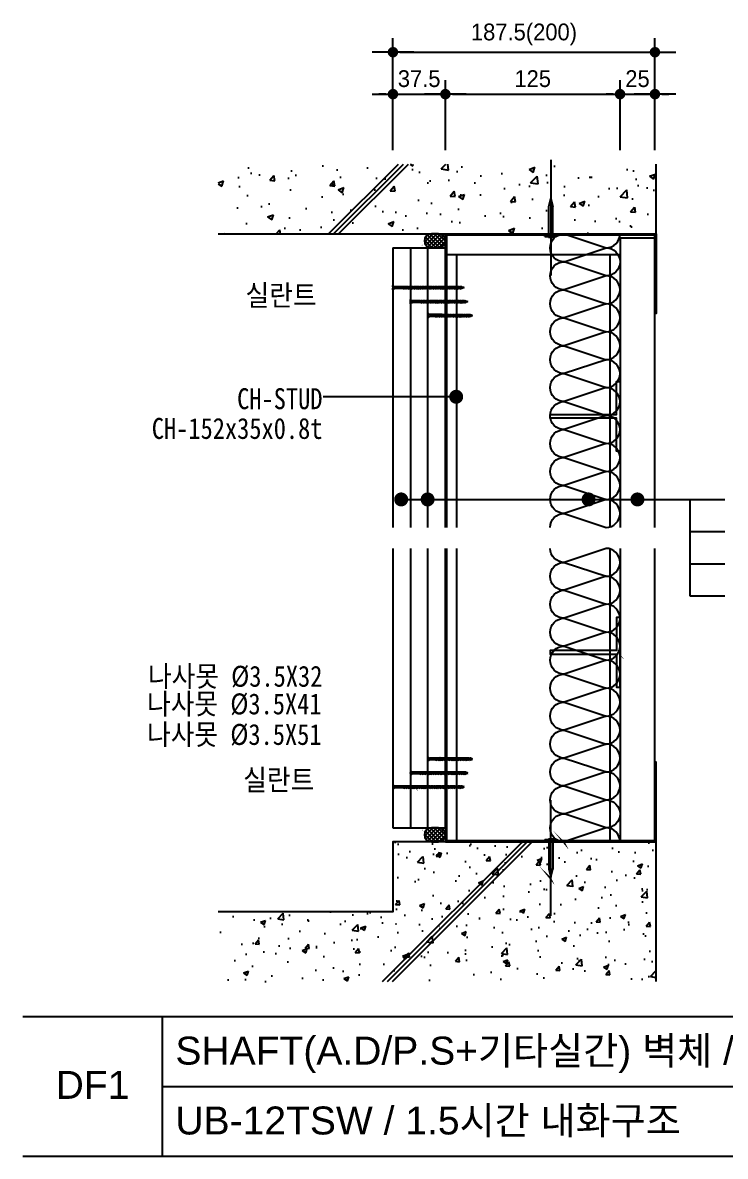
# Model space of a CAD drawing. Header units: millimetres. Extents: x 104 to 12536, y 73 to 2865.
# Drawn here: x 104 to 607, y 1486 to 2297 of the extents above; entities that cross this region are included whole.
import ezdxf
from ezdxf.enums import TextEntityAlignment as Align

# ---------------------------------------------------------------- set-up
doc = ezdxf.new("R2010")
doc.units = ezdxf.units.MM
doc.header["$LTSCALE"] = 5
doc.linetypes.add('CEN', pattern=[62, 60, -1, 0, -1])
for name, color, linetype in [('2', 7, 'Continuous'), ('CEN', 1, 'CEN'), ('CHAN', 3, 'Continuous'), ('CONC', 2, 'Continuous'), ('ele', 8, 'Continuous'), ('formline', 6, 'Continuous'), ('GB', 7, 'Continuous'), ('HAT', 8, 'Continuous'), ('HAT-CON', 8, 'Continuous'), ('INSUL', 8, 'Continuous'), ('ITXT', 5, 'Continuous'), ('PIN', 4, 'Continuous'), ('RXDIM', 7, 'Continuous'), ('SCREW2', 8, 'Continuous'), ('TEXT', 7, 'Continuous')]:
    doc.layers.add(name, color=color, linetype=linetype)
doc.styles.add('CGS', font='')
doc.styles.add('HANGUL', font='swissel.ttf', dxfattribs={"height": 39.575204})
doc.styles.add('RXHS', font='')
doc.styles.get('CGS').set_extended_font_data('Dotum')
doc.styles.get('RXHS').set_extended_font_data('DotumChe')
doc.dimstyles.new('NDIM', dxfattribs={"dimscale": 5, "dimtxt": 2.4, "dimasz": 1, "dimexe": 2, "dimexo": 2, "dimgap": 1, "dimtad": 1, "dimtoh": 1, "dimdec": 0, "dimzin": 0, "dimdsep": 46, "dimtxsty": 'CGS', "dimblk1": 'DOTK', "dimblk2": 'DOTK', "dimsah": 1, "dimcen": 3, "dimclrt": 3, "dimadec": 0, "dimazin": 0, "dimtfac": 1.25, "dimtdec": 0, "dimtix": 1, "dimtmove": 2, "dimatfit": 3, "dimldrblk": 'DOTK', "dimfxl": 1, "dimtolj": 1, "dimtzin": 0, "dimarcsym": 0})

# ---------------------------------------------------------------- blocks, each defined once
blk = doc.blocks.new('고정못')
at = {"layer": 'CEN'}
blk.add_line((4.11, 55.13), (4.11, -27.57), dxfattribs=at)
at = {"layer": 'SCREW2'}
for p, q in [((2.66, 21.76), (4.11, 27.57)), ((4.11, 27.57), (5.56, 21.76)), ((2.66, 2.42), (2.66, 21.76)), ((5.56, 2.42), (5.56, 21.76)), ((0, 1.45), (8.22, 1.45)), ((0, 0.48), (0, 1.45)), ((0, 0.48), (8.22, 0.48)), ((2.42, 0), (2.42, 0.48)), ((2.42, 0), (5.8, 0)), ((5.8, 0), (5.8, 0.48)), ((8.22, 0.48), (8.22, 1.45))]:
    blk.add_line(p, q, dxfattribs=at)
blk.add_lwpolyline([(4.11, 27.57), (4.63, 22.28, 0.255479), (5.56, 21.76, 0.15073)], format="xyb", dxfattribs=at)
at = {"layer": 'SCREW2', "extrusion": (0, 0, -1)}
for centre, major_axis, ratio, start_param, end_param in [((0.06, 2.43), (2.6, 0.01), 0.375814, 0.025149, 1.595945), ((0.99, 2.42), (2.42, 0.09), 0.428989, 0.090861, 1.274963)]:
    blk.add_ellipse(centre, major_axis=major_axis, ratio=ratio, start_param=start_param, end_param=end_param, dxfattribs=at)
at = {"layer": 'SCREW2'}
for centre, major_axis, ratio, start_param, end_param in [((7.23, 2.42), (-2.42, 0.09), 0.428989, 0.090861, 1.274963), ((8.16, 2.43), (-2.6, 0.01), 0.375814, 0.025149, 1.595945)]:
    blk.add_ellipse(centre, major_axis=major_axis, ratio=ratio, start_param=start_param, end_param=end_param, dxfattribs=at)
blk = doc.blocks.new('나사못51')
at = {"layer": 'SCREW2'}
for p, q in [((2.24, 49.17), (0.63, 48.74)), ((0.63, 48.74), (0.92, 49.12)), ((2.53, 49.55), (0.92, 49.12)), ((0.92, 48.81), (0.92, 48.28)), ((2.53, 48.7), (0.92, 48.27)), ((1.6, 51), (0.98, 49.39)), ((0.98, 49.39), (1.64, 49.91)), ((0.98, 49.39), (0.98, 49.14)), ((1.64, 49.91), (1.6, 51)), ((2.27, 49.45), (1.6, 51)), ((2.24, 49.17), (2.53, 49.55)), ((2.24, 49.17), (2.24, 48.63)), ((2.25, 48.32), (2.53, 48.7)), ((2.25, 48.32), (0.63, 47.89)), ((0.63, 47.89), (0.92, 48.27)), ((2.25, 47.47), (0.63, 47.04)), ((0.63, 47.04), (0.92, 47.43)), ((2.24, 46.62), (0.63, 46.19)), ((0.63, 46.19), (0.91, 46.58)), ((2.24, 45.78), (0.63, 45.35)), ((0.63, 45.35), (0.92, 45.73)), ((2.25, 44.93), (0.63, 44.5)), ((0.63, 44.5), (0.92, 44.88)), ((2.25, 44.08), (0.63, 43.65)), ((0.63, 43.65), (0.92, 44.04)), ((2.24, 43.23), (0.63, 42.8)), ((0.63, 42.8), (0.91, 43.19)), ((2.24, 42.39), (0.63, 41.96)), ((0.63, 41.96), (0.92, 42.34)), ((2.25, 41.54), (0.63, 41.11)), ((0.63, 41.11), (0.92, 41.5)), ((2.25, 40.69), (0.63, 40.26)), ((0.63, 40.26), (0.92, 40.65)), ((2.53, 47.01), (0.91, 46.58)), ((2.53, 43.62), (0.91, 43.19)), ((0.92, 47.97), (0.92, 47.43)), ((2.54, 47.86), (0.92, 47.43)), ((0.92, 47.12), (0.92, 46.58)), ((0.92, 46.27), (0.92, 45.73)), ((2.53, 46.16), (0.92, 45.73)), ((0.92, 45.43), (0.92, 44.89)), ((2.53, 45.31), (0.92, 44.88)), ((0.92, 44.58), (0.92, 44.04)), ((2.54, 44.47), (0.92, 44.04)), ((0.92, 43.73), (0.92, 43.19)), ((0.92, 42.88), (0.92, 42.34)), ((2.53, 42.77), (0.92, 42.34)), ((0.92, 42.04), (0.92, 41.5)), ((2.53, 41.92), (0.92, 41.5)), ((0.92, 41.19), (0.92, 40.65)), ((2.54, 41.08), (0.92, 40.65)), ((2.24, 48.32), (2.24, 47.78)), ((2.24, 47.47), (2.24, 46.93)), ((2.24, 46.62), (2.53, 47.01)), ((2.24, 46.62), (2.24, 46.08)), ((2.24, 45.78), (2.53, 46.16)), ((2.24, 45.78), (2.24, 45.24)), ((2.24, 44.93), (2.24, 44.39)), ((2.24, 44.08), (2.24, 43.54)), ((2.24, 43.23), (2.53, 43.62)), ((2.24, 43.23), (2.24, 42.69)), ((2.24, 42.39), (2.53, 42.77)), ((2.24, 42.39), (2.24, 41.85)), ((2.24, 41.54), (2.24, 41)), ((2.24, 40.69), (2.24, 40.15)), ((2.25, 47.47), (2.54, 47.86)), ((2.25, 44.93), (2.53, 45.31)), ((2.25, 44.08), (2.54, 44.47)), ((2.25, 41.54), (2.53, 41.92)), ((2.25, 40.69), (2.54, 41.08)), ((2.25, 39), (0.63, 38.57)), ((0.63, 38.57), (0.92, 38.95)), ((2.25, 38.15), (0.63, 37.72)), ((0.63, 37.72), (0.92, 38.11)), ((2.25, 36.46), (0.63, 36.03)), ((0.63, 36.03), (0.92, 36.41)), ((2.25, 34.9), (0.63, 34.47)), ((0.63, 34.47), (0.92, 34.86)), ((2.25, 39.85), (0.64, 39.42)), ((0.64, 39.42), (0.92, 39.8)), ((2.25, 37.3), (0.64, 36.87)), ((0.64, 36.87), (0.92, 37.26)), ((2.25, 35.73), (0.64, 35.3)), ((0.64, 35.3), (0.92, 35.68)), ((2.25, 34.06), (0.64, 33.63)), ((0.64, 33.63), (0.92, 34.01)), ((2.25, 33.21), (0.64, 32.78)), ((0.64, 32.78), (0.92, 33.16)), ((0.92, 40.34), (0.92, 39.8)), ((2.54, 40.23), (0.92, 39.8)), ((0.92, 39.49), (0.92, 38.95)), ((2.53, 39.38), (0.92, 38.95)), ((0.92, 38.65), (0.92, 38.11)), ((2.54, 38.54), (0.92, 38.11)), ((0.92, 37.8), (0.92, 37.26)), ((2.54, 37.69), (0.92, 37.26)), ((0.92, 36.95), (0.92, 36.41)), ((2.54, 36.84), (0.92, 36.41)), ((0.92, 36.45), (0.92, 35.92)), ((0.92, 36.22), (0.92, 35.68)), ((2.54, 36.11), (0.92, 35.68)), ((0.92, 35.37), (0.92, 34.86)), ((2.54, 35.29), (0.92, 34.86)), ((0.92, 34.55), (0.92, 34.01)), ((2.54, 34.44), (0.92, 34.01)), ((0.92, 33.7), (0.92, 33.16)), ((2.54, 33.59), (0.92, 33.16)), ((0.92, 32.86), (0.92, 32.32)), ((2.54, 32.75), (0.92, 32.32)), ((2.24, 39.84), (2.24, 39.3)), ((2.24, 39), (2.24, 38.46)), ((2.24, 38.15), (2.24, 37.61)), ((2.24, 37.3), (2.24, 36.76)), ((2.24, 36.45), (2.24, 36.03)), ((2.24, 35.72), (2.24, 35.54)), ((2.24, 35.71), (2.24, 34.86)), ((2.24, 34.9), (2.24, 34.36)), ((2.24, 33.21), (2.24, 32.67)), ((2.25, 39.85), (2.54, 40.23)), ((2.25, 39), (2.53, 39.38)), ((2.25, 38.15), (2.54, 38.54)), ((2.25, 37.3), (2.54, 37.69)), ((2.25, 36.46), (2.54, 36.84)), ((2.25, 35.73), (2.54, 36.11)), ((2.25, 34.9), (2.54, 35.29)), ((2.25, 34.06), (2.54, 34.44)), ((2.25, 34.06), (2.25, 33.52)), ((2.25, 33.21), (2.54, 33.59)), ((2.25, 32.36), (2.54, 32.75)), ((2.25, 32.36), (0.63, 31.93)), ((0.63, 31.93), (0.92, 32.32)), ((2.25, 31.51), (0.64, 31.08)), ((0.64, 31.08), (0.92, 31.47)), ((2.25, 30.67), (0.64, 30.24)), ((0.64, 30.24), (0.92, 30.62)), ((2.26, 29.82), (0.64, 29.39)), ((0.64, 29.39), (0.93, 29.78)), ((2.27, 28.98), (0.65, 28.55)), ((0.65, 28.55), (0.94, 28.93)), ((2.27, 28.13), (0.66, 27.7)), ((0.66, 27.7), (0.94, 28.09)), ((2.27, 27.28), (0.66, 26.85)), ((0.66, 26.85), (0.95, 27.24)), ((2.28, 26.44), (0.67, 26.01)), ((0.67, 26.01), (0.95, 26.39)), ((2.29, 25.59), (0.67, 25.16)), ((0.67, 25.16), (0.96, 25.55)), ((2.28, 24.74), (0.67, 24.31)), ((0.67, 24.31), (0.95, 24.7)), ((0.92, 32.01), (0.92, 31.47)), ((2.54, 31.9), (0.92, 31.47)), ((0.92, 31.16), (0.92, 30.62)), ((2.54, 31.05), (0.92, 30.62)), ((0.93, 30.32), (0.93, 29.78)), ((2.55, 30.21), (0.93, 29.78)), ((0.94, 29.47), (0.94, 28.93)), ((2.55, 29.36), (0.94, 28.93)), ((2.56, 28.51), (0.94, 28.09)), ((0.95, 28.63), (0.95, 28.09)), ((0.95, 27.78), (0.95, 27.24)), ((2.56, 27.67), (0.95, 27.24)), ((0.95, 26.93), (0.95, 26.39)), ((2.57, 26.82), (0.95, 26.39)), ((2.57, 25.13), (0.95, 24.7)), ((0.96, 26.09), (0.96, 25.55)), ((2.57, 25.98), (0.96, 25.55)), ((0.96, 25.24), (0.96, 24.7)), ((0.96, 24.39), (0.96, 23.85)), ((2.24, 32.36), (2.24, 31.82)), ((2.24, 31.51), (2.24, 30.97)), ((2.25, 31.51), (2.54, 31.9)), ((2.25, 30.67), (2.54, 31.05)), ((2.25, 30.67), (2.25, 30.13)), ((2.26, 29.82), (2.55, 30.21)), ((2.26, 29.82), (2.26, 29.28)), ((2.27, 28.98), (2.55, 29.36)), ((2.27, 28.98), (2.27, 28.44)), ((2.27, 28.13), (2.56, 28.51)), ((2.27, 28.13), (2.27, 27.59)), ((2.27, 27.28), (2.56, 27.67)), ((2.27, 27.28), (2.27, 26.74)), ((2.28, 26.44), (2.57, 26.82)), ((2.28, 26.44), (2.28, 25.9)), ((2.28, 25.59), (2.28, 25.05)), ((2.28, 24.74), (2.57, 25.13)), ((2.28, 24.74), (2.28, 24.2)), ((2.29, 25.59), (2.57, 25.98)), ((2.28, 23.9), (0.67, 23.47)), ((0.67, 23.47), (0.95, 23.85)), ((2.29, 23.05), (0.67, 22.62)), ((0.67, 22.62), (0.96, 23)), ((2.28, 22.2), (0.67, 21.77)), ((0.67, 21.77), (0.95, 22.16)), ((2.28, 21.35), (0.67, 20.92)), ((0.67, 20.92), (0.95, 21.31)), ((2.28, 20.51), (0.67, 20.08)), ((0.67, 20.08), (0.95, 20.46)), ((2.28, 19.66), (0.67, 19.23)), ((0.67, 19.23), (0.95, 19.61)), ((2.28, 18.81), (0.67, 18.38)), ((0.67, 18.38), (0.95, 18.77)), ((2.28, 17.96), (0.67, 17.53)), ((0.67, 17.53), (0.95, 17.92)), ((2.28, 17.12), (0.67, 16.69)), ((0.67, 16.69), (0.95, 17.07)), ((2.29, 16.27), (0.67, 15.84)), ((2.57, 24.28), (0.95, 23.85)), ((0.95, 22.7), (0.95, 22.16)), ((2.57, 22.59), (0.95, 22.16)), ((0.95, 21.85), (0.95, 21.31)), ((2.57, 21.74), (0.95, 21.31)), ((0.95, 21), (0.95, 20.46)), ((2.57, 20.89), (0.95, 20.46)), ((0.95, 20.15), (0.95, 19.61)), ((2.57, 20.04), (0.95, 19.61)), ((0.95, 19.31), (0.95, 18.77)), ((2.57, 19.2), (0.95, 18.77)), ((0.95, 18.46), (0.95, 17.92)), ((2.57, 18.35), (0.95, 17.92)), ((0.95, 17.61), (0.95, 17.07)), ((2.57, 17.5), (0.95, 17.07)), ((0.95, 16.76), (0.95, 16.22)), ((0.96, 23.54), (0.96, 23)), ((2.57, 23.43), (0.96, 23)), ((2.57, 16.65), (0.96, 16.22)), ((2.27, 23.05), (2.27, 22.51)), ((2.27, 22.2), (2.27, 21.66)), ((2.27, 21.35), (2.27, 20.81)), ((2.27, 20.5), (2.27, 19.97)), ((2.27, 19.66), (2.27, 19.12)), ((2.27, 18.81), (2.27, 18.27)), ((2.27, 17.96), (2.27, 17.42)), ((2.27, 17.11), (2.27, 16.57)), ((2.27, 16.26), (2.27, 15.72)), ((2.28, 23.9), (2.57, 24.28)), ((2.28, 23.89), (2.28, 23.36)), ((2.28, 22.2), (2.57, 22.59)), ((2.28, 21.35), (2.57, 21.74)), ((2.28, 20.51), (2.57, 20.89)), ((2.28, 19.66), (2.57, 20.04)), ((2.28, 18.81), (2.57, 19.2)), ((2.28, 17.96), (2.57, 18.35)), ((2.28, 17.12), (2.57, 17.5)), ((2.29, 23.05), (2.57, 23.43)), ((2.29, 16.27), (2.57, 16.65)), ((0.67, 15.84), (0.96, 16.22)), ((2.28, 15.42), (0.67, 14.99)), ((0.67, 14.99), (0.95, 15.37)), ((2.28, 14.57), (0.67, 14.14)), ((0.67, 14.14), (0.95, 14.53)), ((2.28, 13.72), (0.67, 13.29)), ((0.67, 13.29), (0.95, 13.68)), ((2.29, 12.87), (0.67, 12.44)), ((0.67, 12.44), (0.96, 12.83)), ((2.28, 12.02), (0.67, 11.59)), ((0.67, 11.59), (0.95, 11.98)), ((2.28, 11.18), (0.67, 10.75)), ((0.67, 10.75), (0.95, 11.13)), ((2.28, 10.33), (0.67, 9.9)), ((0.67, 9.9), (0.95, 10.28)), ((2.29, 9.48), (0.67, 9.05)), ((0.67, 9.05), (0.96, 9.43)), ((2.28, 8.63), (0.67, 8.2)), ((0.67, 8.2), (0.95, 8.59)), ((0.95, 15.91), (0.95, 15.37)), ((2.57, 15.8), (0.95, 15.37)), ((0.95, 15.06), (0.95, 14.53)), ((2.57, 14.95), (0.95, 14.53)), ((0.95, 14.22), (0.95, 13.68)), ((2.57, 14.11), (0.95, 13.68)), ((0.95, 13.37), (0.95, 12.82)), ((0.95, 12.52), (0.95, 11.98)), ((2.57, 12.41), (0.95, 11.98)), ((0.95, 11.67), (0.95, 11.13)), ((2.57, 11.56), (0.95, 11.13)), ((0.95, 10.82), (0.95, 10.28)), ((2.57, 10.71), (0.95, 10.28)), ((0.95, 9.98), (0.95, 9.43)), ((0.95, 9.12), (0.95, 8.59)), ((2.57, 9.01), (0.95, 8.59)), ((0.95, 8.28), (0.95, 7.74)), ((2.57, 8.17), (0.95, 7.74)), ((2.57, 13.26), (0.96, 12.83)), ((2.57, 9.86), (0.96, 9.43)), ((2.27, 15.42), (2.27, 14.88)), ((2.27, 14.57), (2.27, 14.03)), ((2.27, 13.72), (2.27, 13.18)), ((2.27, 12.87), (2.27, 12.33)), ((2.27, 12.02), (2.27, 11.48)), ((2.27, 11.17), (2.27, 10.63)), ((2.27, 10.33), (2.27, 9.78)), ((2.27, 9.48), (2.27, 8.94)), ((2.27, 8.63), (2.27, 8.09)), ((2.28, 15.42), (2.57, 15.8)), ((2.28, 14.57), (2.57, 14.95)), ((2.28, 13.72), (2.57, 14.11)), ((2.28, 12.02), (2.57, 12.41)), ((2.28, 11.18), (2.57, 11.56)), ((2.28, 10.33), (2.57, 10.71)), ((2.28, 8.63), (2.57, 9.01)), ((2.28, 7.78), (2.57, 8.17)), ((2.29, 12.87), (2.57, 13.26)), ((2.29, 9.48), (2.57, 9.86)), ((0, 0), (1.12, 0)), ((2.28, 7.78), (0.67, 7.35)), ((0.67, 7.35), (0.95, 7.74)), ((0.95, 7.43), (0.95, 1.19)), ((1.57, 0.48), (1.57, 0.65)), ((1.63, 0.68), (1.6, 0.68)), ((1.66, 0.48), (1.66, 0.65)), ((2.11, 0), (3.23, 0)), ((2.27, 7.78), (2.27, 1.19))]:
    blk.add_line(p, q, dxfattribs=at)
for centre, radius, start, end in [((-0.44, 1.33), 1.4, 288.341, 354.27016), ((1.1, 0.47), 0.473, 267.52648, 0.91384), ((1.61, -1.99), 2.05, 80.28655, 99.71345), ((1.6, 0.65), 0.033, 90, 180), ((1.63, 0.65), 0.033, 0, 90), ((2.13, 0.47), 0.473, 179.08616, 272.47352), ((3.67, 1.33), 1.4, 185.72984, 251.659)]:
    blk.add_arc(centre, radius, start, end, dxfattribs=at)
blk = doc.blocks.new('나사못32')
at = {"layer": 'SCREW2'}
for p, q in [((2.24, 30.17), (0.63, 29.74)), ((0.63, 29.74), (0.92, 30.12)), ((2.25, 29.32), (0.63, 28.89)), ((0.63, 28.89), (0.92, 29.27)), ((2.25, 28.47), (0.63, 28.04)), ((0.63, 28.04), (0.92, 28.43)), ((2.24, 27.62), (0.63, 27.19)), ((0.63, 27.19), (0.91, 27.58)), ((2.24, 26.78), (0.63, 26.35)), ((0.63, 26.35), (0.92, 26.73)), ((2.25, 25.93), (0.63, 25.5)), ((0.63, 25.5), (0.92, 25.88)), ((2.25, 25.08), (0.63, 24.65)), ((0.63, 24.65), (0.92, 25.04)), ((2.53, 28.01), (0.91, 27.58)), ((2.53, 24.62), (0.91, 24.19)), ((2.53, 30.55), (0.92, 30.12)), ((0.92, 29.81), (0.92, 29.28)), ((2.53, 29.7), (0.92, 29.27)), ((0.92, 28.97), (0.92, 28.43)), ((2.54, 28.86), (0.92, 28.43)), ((0.92, 28.12), (0.92, 27.58)), ((0.92, 27.27), (0.92, 26.73)), ((2.53, 27.16), (0.92, 26.73)), ((0.92, 26.43), (0.92, 25.89)), ((2.53, 26.31), (0.92, 25.88)), ((0.92, 25.58), (0.92, 25.04)), ((2.54, 25.47), (0.92, 25.04)), ((0.92, 24.73), (0.92, 24.19)), ((1.6, 32), (0.98, 30.39)), ((0.98, 30.39), (1.64, 30.91)), ((0.98, 30.39), (0.98, 30.14)), ((1.64, 30.91), (1.6, 32)), ((2.27, 30.45), (1.6, 32)), ((2.24, 30.17), (2.53, 30.55)), ((2.24, 30.17), (2.24, 29.63)), ((2.24, 29.32), (2.24, 28.78)), ((2.24, 28.47), (2.24, 27.93)), ((2.24, 27.62), (2.53, 28.01)), ((2.24, 27.62), (2.24, 27.08)), ((2.24, 26.78), (2.53, 27.16)), ((2.24, 26.78), (2.24, 26.24)), ((2.24, 25.93), (2.24, 25.39)), ((2.24, 25.08), (2.24, 24.54)), ((2.24, 24.23), (2.53, 24.62)), ((2.25, 29.32), (2.53, 29.7)), ((2.25, 28.47), (2.54, 28.86)), ((2.25, 25.93), (2.53, 26.31)), ((2.25, 25.08), (2.54, 25.47)), ((2.24, 24.23), (0.63, 23.8)), ((0.63, 23.8), (0.91, 24.19)), ((2.24, 23.39), (0.63, 22.96)), ((0.63, 22.96), (0.92, 23.34)), ((2.25, 22.54), (0.63, 22.11)), ((0.63, 22.11), (0.92, 22.5)), ((2.25, 21.69), (0.63, 21.26)), ((0.63, 21.26), (0.92, 21.65)), ((2.25, 20), (0.63, 19.57)), ((0.63, 19.57), (0.92, 19.95)), ((2.25, 19.15), (0.63, 18.72)), ((0.63, 18.72), (0.92, 19.11)), ((2.25, 17.46), (0.63, 17.03)), ((0.63, 17.03), (0.92, 17.41)), ((2.25, 20.85), (0.64, 20.42)), ((0.64, 20.42), (0.92, 20.8)), ((2.25, 18.3), (0.64, 17.87)), ((0.64, 17.87), (0.92, 18.26)), ((2.25, 16.73), (0.64, 16.3)), ((0.64, 16.3), (0.92, 16.68)), ((0.92, 23.88), (0.92, 23.34)), ((2.53, 23.77), (0.92, 23.34)), ((0.92, 23.04), (0.92, 22.5)), ((2.53, 22.92), (0.92, 22.5)), ((0.92, 22.19), (0.92, 21.65)), ((2.54, 22.08), (0.92, 21.65)), ((0.92, 21.34), (0.92, 20.8)), ((2.54, 21.23), (0.92, 20.8)), ((0.92, 20.49), (0.92, 19.95)), ((2.53, 20.38), (0.92, 19.95)), ((0.92, 19.65), (0.92, 19.11)), ((2.54, 19.54), (0.92, 19.11)), ((0.92, 18.8), (0.92, 18.26)), ((2.54, 18.69), (0.92, 18.26)), ((0.92, 17.95), (0.92, 17.41)), ((2.54, 17.84), (0.92, 17.41)), ((0.92, 17.45), (0.92, 16.92)), ((0.92, 17.22), (0.92, 16.68)), ((2.54, 17.11), (0.92, 16.68)), ((0.92, 16.37), (0.92, 15.86)), ((2.54, 16.29), (0.92, 15.86)), ((2.24, 24.23), (2.24, 23.69)), ((2.24, 23.39), (2.53, 23.77)), ((2.24, 23.39), (2.24, 22.85)), ((2.24, 22.54), (2.24, 22)), ((2.24, 21.69), (2.24, 21.15)), ((2.24, 20.84), (2.24, 20.3)), ((2.24, 20), (2.24, 19.46)), ((2.24, 19.15), (2.24, 18.61)), ((2.24, 18.3), (2.24, 17.76)), ((2.24, 17.45), (2.24, 17.03)), ((2.24, 16.72), (2.24, 16.54)), ((2.24, 16.71), (2.24, 15.86)), ((2.25, 22.54), (2.53, 22.92)), ((2.25, 21.69), (2.54, 22.08)), ((2.25, 20.85), (2.54, 21.23)), ((2.25, 20), (2.53, 20.38)), ((2.25, 19.15), (2.54, 19.54)), ((2.25, 18.3), (2.54, 18.69)), ((2.25, 17.46), (2.54, 17.84)), ((2.25, 16.73), (2.54, 17.11)), ((2.25, 15.9), (2.54, 16.29)), ((2.25, 15.9), (0.63, 15.47)), ((0.63, 15.47), (0.92, 15.86)), ((2.25, 13.36), (0.63, 12.93)), ((0.63, 12.93), (0.92, 13.32)), ((2.25, 15.06), (0.64, 14.63)), ((0.64, 14.63), (0.92, 15.01)), ((2.25, 14.21), (0.64, 13.78)), ((0.64, 13.78), (0.92, 14.16)), ((2.25, 12.51), (0.64, 12.08)), ((0.64, 12.08), (0.92, 12.47)), ((2.25, 11.67), (0.64, 11.24)), ((0.64, 11.24), (0.92, 11.62)), ((2.26, 10.82), (0.64, 10.39)), ((0.64, 10.39), (0.93, 10.78)), ((2.27, 9.98), (0.65, 9.55)), ((0.65, 9.55), (0.94, 9.93)), ((2.27, 9.13), (0.66, 8.7)), ((0.66, 8.7), (0.94, 9.09)), ((2.27, 8.28), (0.66, 7.85)), ((0.66, 7.85), (0.95, 8.24)), ((0.92, 15.55), (0.92, 15.01)), ((2.54, 15.44), (0.92, 15.01)), ((0.92, 14.7), (0.92, 14.16)), ((2.54, 14.59), (0.92, 14.16)), ((0.92, 13.86), (0.92, 13.32)), ((2.54, 13.75), (0.92, 13.32)), ((0.92, 13.01), (0.92, 12.47)), ((2.54, 12.9), (0.92, 12.47)), ((0.92, 12.16), (0.92, 11.62)), ((2.54, 12.05), (0.92, 11.62)), ((0.93, 11.32), (0.93, 10.78)), ((2.55, 11.21), (0.93, 10.78)), ((0.94, 10.47), (0.94, 9.93)), ((2.55, 10.36), (0.94, 9.93)), ((2.56, 9.51), (0.94, 9.09)), ((0.95, 9.63), (0.95, 9.09)), ((0.95, 8.78), (0.95, 8.24)), ((2.56, 8.67), (0.95, 8.24)), ((2.24, 15.9), (2.24, 15.36)), ((2.24, 14.21), (2.24, 13.67)), ((2.24, 13.36), (2.24, 12.82)), ((2.24, 12.51), (2.24, 11.97)), ((2.25, 15.06), (2.54, 15.44)), ((2.25, 15.06), (2.25, 14.52)), ((2.25, 14.21), (2.54, 14.59)), ((2.25, 13.36), (2.54, 13.75)), ((2.25, 12.51), (2.54, 12.9)), ((2.25, 11.67), (2.54, 12.05)), ((2.25, 11.67), (2.25, 11.13)), ((2.26, 10.82), (2.55, 11.21)), ((2.26, 10.82), (2.26, 10.28)), ((2.27, 9.98), (2.55, 10.36)), ((2.27, 9.98), (2.27, 9.44)), ((2.27, 9.13), (2.56, 9.51)), ((2.27, 9.13), (2.27, 8.59)), ((2.27, 8.28), (2.56, 8.67)), ((2.27, 8.28), (2.27, 7.74)), ((0, 0), (1.12, 0)), ((2.28, 7.44), (0.67, 7.01)), ((0.67, 7.01), (0.95, 7.39)), ((2.29, 6.59), (0.67, 6.16)), ((0.67, 6.16), (0.96, 6.55)), ((2.28, 5.74), (0.67, 5.31)), ((0.67, 5.31), (0.95, 5.7)), ((0.95, 7.93), (0.95, 7.39)), ((2.57, 7.82), (0.95, 7.39)), ((2.57, 6.13), (0.95, 5.7)), ((0.95, 5.39), (0.95, 1.19)), ((0.96, 7.09), (0.96, 6.55)), ((2.57, 6.98), (0.96, 6.55)), ((0.96, 6.24), (0.96, 5.7)), ((1.57, 0.48), (1.57, 0.65)), ((1.63, 0.68), (1.6, 0.68)), ((1.66, 0.48), (1.66, 0.65)), ((2.27, 5.74), (2.27, 1.19)), ((2.28, 7.44), (2.57, 7.82)), ((2.28, 7.44), (2.28, 6.9)), ((2.28, 6.59), (2.28, 6.05)), ((2.28, 5.74), (2.57, 6.13)), ((2.29, 6.59), (2.57, 6.98)), ((2.11, 0), (3.23, 0))]:
    blk.add_line(p, q, dxfattribs=at)
for centre, radius, start, end in [((-0.44, 1.33), 1.4, 288.341, 354.27016), ((1.1, 0.47), 0.473, 267.52648, 0.91384), ((1.61, -1.99), 2.05, 80.28655, 99.71345), ((1.6, 0.65), 0.033, 90, 180), ((1.63, 0.65), 0.033, 360, 90), ((2.13, 0.47), 0.473, 179.08616, 272.47352), ((3.67, 1.33), 1.4, 185.72984, 251.659)]:
    blk.add_arc(centre, radius, start, end, dxfattribs=at)
blk = doc.blocks.new('나사못41')
at = {"layer": 'SCREW2'}
for p, q in [((1.6, 41), (0.98, 39.39)), ((1.64, 39.91), (1.6, 41)), ((2.26, 39.48), (1.6, 41)), ((2.25, 39.17), (0.63, 38.74)), ((0.63, 38.74), (0.92, 39.12)), ((2.25, 38.32), (0.63, 37.89)), ((0.63, 37.89), (0.92, 38.27)), ((2.25, 36.62), (0.63, 36.19)), ((0.63, 36.19), (0.92, 36.58)), ((2.25, 35.78), (0.63, 35.35)), ((0.63, 35.35), (0.92, 35.73)), ((2.25, 34.93), (0.63, 34.5)), ((0.63, 34.5), (0.92, 34.88)), ((2.25, 33.23), (0.63, 32.8)), ((0.63, 32.8), (0.92, 33.19)), ((2.25, 37.47), (0.64, 37.04)), ((0.64, 37.04), (0.92, 37.43)), ((2.25, 34.08), (0.64, 33.65)), ((0.64, 33.65), (0.92, 34.04)), ((2.54, 39.55), (0.92, 39.12)), ((2.54, 38.7), (0.92, 38.27)), ((2.54, 37.86), (0.92, 37.43)), ((2.53, 37.01), (0.92, 36.58)), ((2.54, 36.16), (0.92, 35.73)), ((2.54, 35.31), (0.92, 34.88)), ((2.54, 34.47), (0.92, 34.04)), ((2.53, 33.62), (0.92, 33.19)), ((2.54, 32.77), (0.92, 32.34)), ((0.93, 38.81), (0.93, 38.28)), ((0.93, 37.97), (0.93, 37.43)), ((0.93, 37.12), (0.93, 36.58)), ((0.93, 36.27), (0.93, 35.73)), ((0.93, 35.43), (0.93, 34.89)), ((0.93, 34.58), (0.93, 34.04)), ((0.93, 33.73), (0.93, 33.19)), ((0.93, 32.88), (0.93, 32.34)), ((0.98, 39.39), (1.64, 39.91)), ((0.98, 39.39), (0.98, 39.14)), ((2.25, 39.17), (2.54, 39.55)), ((2.25, 39.17), (2.25, 38.63)), ((2.25, 38.32), (2.54, 38.7)), ((2.25, 38.32), (2.25, 37.78)), ((2.25, 37.47), (2.54, 37.86)), ((2.25, 37.47), (2.25, 36.93)), ((2.25, 36.62), (2.53, 37.01)), ((2.25, 36.62), (2.25, 36.08)), ((2.25, 35.78), (2.54, 36.16)), ((2.25, 35.78), (2.25, 35.24)), ((2.25, 34.93), (2.54, 35.31)), ((2.25, 34.93), (2.25, 34.39)), ((2.25, 34.08), (2.54, 34.47)), ((2.25, 34.08), (2.25, 33.54)), ((2.25, 33.23), (2.53, 33.62)), ((2.25, 33.23), (2.25, 32.69)), ((2.25, 32.39), (2.54, 32.77)), ((2.25, 32.39), (0.63, 31.96)), ((0.63, 31.96), (0.92, 32.34)), ((2.25, 31.54), (0.63, 31.11)), ((0.63, 31.11), (0.92, 31.5)), ((2.25, 29), (0.63, 28.57)), ((0.63, 28.57), (0.92, 28.95)), ((2.25, 24.76), (0.63, 24.33)), ((0.63, 24.33), (0.92, 24.72)), ((2.25, 30.69), (0.64, 30.26)), ((0.64, 30.26), (0.92, 30.65)), ((2.25, 29.85), (0.64, 29.42)), ((0.64, 29.42), (0.93, 29.8)), ((2.25, 28.15), (0.64, 27.72)), ((0.64, 27.72), (0.92, 28.11)), ((2.25, 27.3), (0.64, 26.87)), ((0.64, 26.87), (0.93, 27.26)), ((2.25, 26.46), (0.64, 26.03)), ((0.64, 26.03), (0.92, 26.41)), ((2.25, 25.61), (0.64, 25.18)), ((0.64, 25.18), (0.93, 25.56)), ((2.54, 31.92), (0.92, 31.5)), ((2.54, 31.08), (0.92, 30.65)), ((2.54, 29.38), (0.92, 28.95)), ((2.54, 28.54), (0.92, 28.11)), ((2.54, 26.84), (0.92, 26.41)), ((2.54, 25.15), (0.92, 24.72)), ((0.93, 32.04), (0.93, 31.5)), ((0.93, 31.19), (0.93, 30.65)), ((0.93, 30.34), (0.93, 29.8)), ((2.54, 30.23), (0.93, 29.8)), ((0.93, 29.49), (0.93, 28.95)), ((0.93, 28.65), (0.93, 28.11)), ((0.93, 27.8), (0.93, 27.26)), ((2.54, 27.69), (0.93, 27.26)), ((0.93, 26.95), (0.93, 26.41)), ((0.93, 26.1), (0.93, 25.56)), ((2.54, 25.99), (0.93, 25.56)), ((0.93, 25.26), (0.93, 24.72)), ((0.93, 24.41), (0.93, 23.87)), ((2.25, 32.39), (2.25, 31.85)), ((2.25, 31.54), (2.54, 31.92)), ((2.25, 31.54), (2.25, 31)), ((2.25, 30.69), (2.54, 31.08)), ((2.25, 30.69), (2.25, 30.15)), ((2.25, 29.85), (2.54, 30.23)), ((2.25, 29.84), (2.25, 29.3)), ((2.25, 29), (2.54, 29.38)), ((2.25, 29), (2.25, 28.46)), ((2.25, 28.15), (2.54, 28.54)), ((2.25, 28.15), (2.25, 27.61)), ((2.25, 27.3), (2.54, 27.69)), ((2.25, 27.3), (2.25, 26.76)), ((2.25, 26.46), (2.54, 26.84)), ((2.25, 26.45), (2.25, 25.92)), ((2.25, 25.61), (2.54, 25.99)), ((2.25, 25.61), (2.25, 25.07)), ((2.25, 24.76), (2.54, 25.15)), ((2.25, 24.76), (2.25, 24.22)), ((2.25, 23.91), (0.64, 23.48)), ((0.64, 23.48), (0.92, 23.87)), ((2.25, 23.07), (0.64, 22.64)), ((0.64, 22.64), (0.93, 23.02)), ((2.26, 22.22), (0.64, 21.79)), ((0.64, 21.79), (0.93, 22.18)), ((2.25, 21.37), (0.64, 20.94)), ((0.64, 20.94), (0.93, 21.33)), ((2.26, 20.53), (0.64, 20.1)), ((0.64, 20.1), (0.93, 20.48)), ((2.25, 19.68), (0.64, 19.25)), ((0.64, 19.25), (0.92, 19.63)), ((2.25, 18.83), (0.64, 18.4)), ((0.64, 18.4), (0.93, 18.79)), ((2.26, 17.98), (0.64, 17.55)), ((0.64, 17.55), (0.93, 17.94)), ((2.26, 17.14), (0.64, 16.71)), ((0.64, 16.71), (0.93, 17.09)), ((2.26, 16.29), (0.65, 15.86)), ((0.65, 15.86), (0.93, 16.24)), ((2.54, 24.3), (0.92, 23.87)), ((2.54, 20.06), (0.92, 19.63)), ((0.93, 23.56), (0.93, 23.02)), ((2.54, 23.45), (0.93, 23.02)), ((0.93, 22.71), (0.93, 22.18)), ((2.54, 22.6), (0.93, 22.18)), ((0.93, 21.87), (0.93, 21.33)), ((2.54, 21.76), (0.93, 21.33)), ((0.93, 21.02), (0.93, 20.48)), ((2.54, 20.91), (0.93, 20.48)), ((0.93, 20.17), (0.93, 19.63)), ((0.93, 19.32), (0.93, 18.79)), ((2.54, 19.21), (0.93, 18.79)), ((0.93, 18.48), (0.93, 17.94)), ((0.93, 18.48), (0.93, 17.94)), ((2.54, 18.37), (0.93, 17.94)), ((0.93, 17.63), (0.93, 17.09)), ((2.55, 17.52), (0.93, 17.09)), ((0.93, 16.78), (0.93, 16.24)), ((2.55, 16.67), (0.93, 16.24)), ((2.25, 23.91), (2.54, 24.3)), ((2.25, 23.91), (2.25, 23.37)), ((2.25, 23.07), (2.54, 23.45)), ((2.25, 23.06), (2.25, 20.53)), ((2.25, 21.37), (2.54, 21.76)), ((2.25, 21.37), (2.25, 20.83)), ((2.25, 20.52), (2.25, 19.98)), ((2.25, 19.68), (2.54, 20.06)), ((2.25, 19.68), (2.25, 19.14)), ((2.25, 18.83), (2.54, 19.21)), ((2.25, 18.83), (2.25, 18.29)), ((2.25, 17.98), (2.25, 17.44)), ((2.25, 17.13), (2.25, 16.59)), ((2.25, 16.29), (2.25, 15.75)), ((2.26, 22.22), (2.54, 22.6)), ((2.26, 20.53), (2.54, 20.91)), ((2.26, 17.98), (2.54, 18.37)), ((2.26, 17.14), (2.55, 17.52)), ((2.26, 16.29), (2.55, 16.67)), ((2.26, 15.44), (0.64, 15.01)), ((0.64, 15.01), (0.93, 15.4)), ((2.26, 14.59), (0.64, 14.16)), ((0.64, 14.16), (0.93, 14.55)), ((2.26, 13.75), (0.65, 13.32)), ((0.65, 13.32), (0.93, 13.7)), ((2.26, 12.9), (0.65, 12.47)), ((0.65, 12.47), (0.93, 12.86)), ((2.26, 12.05), (0.65, 11.62)), ((0.65, 11.62), (0.93, 12.01)), ((2.26, 11.21), (0.65, 10.78)), ((0.65, 10.78), (0.93, 11.16)), ((2.26, 10.38), (0.65, 9.95)), ((0.65, 9.95), (0.93, 10.33)), ((2.26, 9.55), (0.65, 9.12)), ((0.65, 9.12), (0.93, 9.5)), ((2.26, 8.72), (0.65, 8.29)), ((0.65, 8.29), (0.93, 8.67)), ((0.93, 15.94), (0.93, 15.4)), ((2.54, 15.83), (0.93, 15.4)), ((0.93, 15.09), (0.93, 14.55)), ((2.55, 14.98), (0.93, 14.55)), ((0.93, 14.24), (0.93, 13.7)), ((2.55, 14.13), (0.93, 13.7)), ((0.93, 13.39), (0.93, 12.86)), ((2.55, 13.29), (0.93, 12.86)), ((0.93, 12.55), (0.93, 12.01)), ((2.55, 12.44), (0.93, 12.01)), ((0.93, 11.7), (0.93, 10.33)), ((2.55, 11.59), (0.93, 11.16)), ((2.55, 10.76), (0.93, 10.33)), ((0.93, 10.02), (0.93, 9.5)), ((2.55, 9.93), (0.93, 9.5)), ((0.93, 9.19), (0.93, 8.67)), ((2.55, 9.1), (0.93, 8.67)), ((0.93, 8.36), (0.93, 7.84)), ((2.55, 8.27), (0.93, 7.84)), ((2.25, 15.44), (2.25, 14.9)), ((2.25, 14.59), (2.25, 14.05)), ((2.25, 13.75), (2.25, 13.21)), ((2.25, 12.05), (2.25, 11.51)), ((2.25, 11.2), (2.25, 10.68)), ((2.25, 10.37), (2.25, 9.85)), ((2.25, 9.54), (2.25, 9.02)), ((2.25, 8.71), (2.25, 8.19)), ((2.26, 15.44), (2.54, 15.83)), ((2.26, 14.59), (2.55, 14.98)), ((2.26, 13.75), (2.55, 14.13)), ((2.26, 12.9), (2.55, 13.29)), ((2.26, 12.9), (2.26, 12.36)), ((2.26, 12.05), (2.55, 12.44)), ((2.26, 11.21), (2.55, 11.59)), ((2.26, 10.38), (2.55, 10.76)), ((2.26, 9.55), (2.55, 9.93)), ((2.26, 8.72), (2.55, 9.1)), ((2.26, 7.89), (2.55, 8.27)), ((2.26, 7.89), (0.65, 7.46)), ((0.65, 7.46), (0.93, 7.84)), ((2.26, 7.06), (0.65, 6.63)), ((0.65, 6.63), (0.93, 7.01)), ((0.93, 7.53), (0.93, 7.01)), ((2.55, 7.44), (0.93, 7.01)), ((0.93, 6.7), (0.93, 1.19)), ((1.54, 0.48), (1.54, 0.65)), ((1.6, 0.68), (1.57, 0.68)), ((1.63, 0.48), (1.63, 0.65)), ((2.08, 0), (3.2, 0)), ((2.25, 7.88), (2.25, 7.36)), ((2.25, 7.05), (2.25, 1.19)), ((2.26, 7.06), (2.55, 7.44)), ((-0.03, 0), (1.09, 0))]:
    blk.add_line(p, q, dxfattribs=at)
for centre, radius, start, end in [((-0.49, 1.35), 1.43, 288.66128, 353.44689), ((1.07, 0.47), 0.473, 267.52648, 0.91384), ((1.59, -1.99), 2.05, 80.28655, 99.71345), ((1.57, 0.65), 0.033, 90, 180), ((1.6, 0.65), 0.033, 0, 90), ((2.1, 0.47), 0.473, 179.08616, 272.47352), ((3.64, 1.33), 1.4, 185.72984, 251.659)]:
    blk.add_arc(centre, radius, start, end, dxfattribs=at)
blk = doc.blocks.new('DOTK')
blk.add_line((-3, 0), (3, 0))
at = {"const_width": 0.75}
blk.add_lwpolyline([(-0.375, 0, 1), (0.375, 0, 1)], format="xyb", close=True, dxfattribs=at)
blk = doc.blocks.new('*D12')
at = {"layer": 'RXDIM', "color": 0, "lineweight": -2, "transparency": 16777216}
for p, q in [((369.5, 2205.76), (369.5, 2285.76)), ((557, 2205.76), (557, 2285.76)), ((374.5, 2275.76), (552, 2275.76))]:
    blk.add_line(p, q, dxfattribs=at)
at = {"layer": 'RXDIM', "color": 0, "lineweight": -2, "transparency": 16777216, "xscale": 5, "yscale": 5, "zscale": 5, "rotation": 180}
blk.add_blockref('DOTK', (369.5, 2275.76), dxfattribs=at)
at = {"layer": 'RXDIM', "color": 0, "lineweight": -2, "transparency": 16777216, "xscale": 5, "yscale": 5, "zscale": 5}
blk.add_blockref('DOTK', (557, 2275.76), dxfattribs=at)
at = {"layer": 'RXDIM', "color": 3, "transparency": 16777216, "insert": (463.25, 2288.45), "char_height": 12, "attachment_point": 5, "style": 'CGS'}
blk.add_mtext('\\A1;187.5(200)', dxfattribs=at)
blk = doc.blocks.new('*D13')
at = {"layer": 'RXDIM', "color": 0, "lineweight": -2, "transparency": 16777216}
for p, q in [((369.5, 2205.76), (369.5, 2255.76)), ((407, 2205.76), (407, 2255.76)), ((364.5, 2245.76), (359.5, 2245.76)), ((369.5, 2245.76), (407, 2245.76)), ((412, 2245.76), (417, 2245.76))]:
    blk.add_line(p, q, dxfattribs=at)
at = {"layer": 'RXDIM', "color": 0, "lineweight": -2, "transparency": 16777216, "xscale": 5, "yscale": 5, "zscale": 5}
blk.add_blockref('DOTK', (369.5, 2245.76), dxfattribs=at)
at = {"layer": 'RXDIM', "color": 0, "lineweight": -2, "transparency": 16777216, "xscale": 5, "yscale": 5, "zscale": 5, "rotation": 180}
blk.add_blockref('DOTK', (407, 2245.76), dxfattribs=at)
at = {"layer": 'RXDIM', "color": 3, "transparency": 16777216, "insert": (388.25, 2256.77), "char_height": 12, "attachment_point": 5, "style": 'CGS'}
blk.add_mtext('\\A1;37.5', dxfattribs=at)
blk = doc.blocks.new('*D14')
at = {"layer": 'RXDIM', "color": 0, "lineweight": -2, "transparency": 16777216}
for p, q in [((407, 2205.76), (407, 2255.76)), ((532, 2205.76), (532, 2255.76)), ((412, 2245.76), (527, 2245.76))]:
    blk.add_line(p, q, dxfattribs=at)
at = {"layer": 'RXDIM', "color": 0, "lineweight": -2, "transparency": 16777216, "xscale": 5, "yscale": 5, "zscale": 5, "rotation": 180}
blk.add_blockref('DOTK', (407, 2245.76), dxfattribs=at)
at = {"layer": 'RXDIM', "color": 0, "lineweight": -2, "transparency": 16777216, "xscale": 5, "yscale": 5, "zscale": 5}
blk.add_blockref('DOTK', (532, 2245.76), dxfattribs=at)
at = {"layer": 'RXDIM', "color": 3, "transparency": 16777216, "insert": (469.5, 2256.77), "char_height": 12, "attachment_point": 5, "style": 'CGS'}
blk.add_mtext('\\A1;125', dxfattribs=at)
blk = doc.blocks.new('*D15')
at = {"layer": 'RXDIM', "color": 0, "lineweight": -2, "transparency": 16777216}
for p, q in [((532, 2205.76), (532, 2255.76)), ((557, 2205.76), (557, 2255.76)), ((527, 2245.76), (522, 2245.76)), ((532, 2245.76), (557, 2245.76)), ((562, 2245.76), (567, 2245.76))]:
    blk.add_line(p, q, dxfattribs=at)
at = {"layer": 'RXDIM', "color": 0, "lineweight": -2, "transparency": 16777216, "xscale": 5, "yscale": 5, "zscale": 5}
blk.add_blockref('DOTK', (532, 2245.76), dxfattribs=at)
at = {"layer": 'RXDIM', "color": 0, "lineweight": -2, "transparency": 16777216, "xscale": 5, "yscale": 5, "zscale": 5, "rotation": 180}
blk.add_blockref('DOTK', (557, 2245.76), dxfattribs=at)
at = {"layer": 'RXDIM', "color": 3, "transparency": 16777216, "insert": (544.5, 2256.77), "char_height": 12, "attachment_point": 5, "style": 'CGS'}
blk.add_mtext('\\A1;25', dxfattribs=at)

msp = doc.modelspace()

# ---------------------------------------------------------------- hatches: boundary and pattern name
at = {"layer": 'HAT'}
h = msp.add_hatch(dxfattribs=at)
h.set_pattern_fill('_USER', color=256, scale=2, angle=45, style=0, double=1, pattern_type=0)
h.set_pattern_definition([(45, (-3568.3682, -5950.238), (-1.41421356, 1.41421356), []), (135, (-3568.3682, -5950.238), (-1.41421356, -1.41421356), [])])
h.paths.add_polyline_path([(402, 2145.76), (397, 2145.76, 1), (397, 2135.76), (402, 2135.76, 1)])
h = msp.add_hatch(dxfattribs=at)
h.set_pattern_fill('_USER', color=256, scale=2, angle=45, style=0, double=1, pattern_type=0)
h.set_pattern_definition([(45, (-3568.3682, -6375.238), (-1.41421356, 1.41421356), []), (135, (-3568.3682, -6375.238), (-1.41421356, -1.41421356), [])])
h.paths.add_polyline_path([(402, 1720.76), (397, 1720.76, 1), (397, 1710.76), (402, 1710.76, 1)])
at = {"layer": 'HAT-CON'}
h = msp.add_hatch(dxfattribs=at)
h.set_pattern_fill('AR-CONC', color=256, scale=6, style=0)
h.set_pattern_definition([(50, (586.54, 70.423), (43.0356, -3.7651), [4.5, -49.5]), (355, (586.54, 70.423), (-8.3251, 45.1315), [3.6, -39.6]), (100.4514, (590.128, 70.11), (34.7106, 41.3664), [3.8244, -42.0685]), (46.1842, (586.54, 82.423), (64.0345, -9.9311), [6.75, -74.25]), (96.6356, (591.88, 81.595), (56.0798, 58.447), [5.7366, -63.1028]), (351.1842, (586.54, 82.42), (56.0797, 58.4471), [5.4, -59.4]), (21, (592.54, 79.423), (35.8144, -24.15713), [4.5, -49.5]), (326, (592.54, 79.423), (14.5989, 43.509), [3.6, -39.6]), (71.4514, (595.526, 77.41), (50.41336, 19.3518), [3.8244, -42.0685]), (37.5, (586.541, 70.423), (0.72959, 19.97363), [0, -39.12, 0, -40.2, 0, -39.75]), (7.5, (586.541, 70.423), (15.78417, 23.6647), [0, -22.92, 0, -38.22, 0, -15.15]), (327.5, (573.161, 70.423), (32.02935, -1.35329), [0, -15, 0, -46.8, 0, -62.1]), (317.5, (567.161, 70.423), (34.99117, 6.0063), [0, -19.5, 0, -31.08, 0, -44.1])])
h.paths.add_polyline_path([(557.8, 2195.76), (244.5, 2195.76), (244.5, 2145.76), (557.8, 2145.76)])
h = msp.add_hatch(dxfattribs=at)
h.set_pattern_fill('AR-CONC', color=256, scale=5, style=0)
h.set_pattern_definition([(50, (519.322, 98.96), (35.863, -3.1376), [3.75, -41.25]), (355, (519.32, 98.96), (-6.9376, 37.6096), [3, -33]), (100.4514, (522.31, 98.7), (28.9255, 34.472), [3.187, -35.0571]), (46.1842, (519.32, 108.96), (53.362, -8.276), [5.625, -61.875]), (96.6356, (523.77, 108.27), (46.7331, 48.7059), [4.7805, -52.5856]), (351.1842, (519.32, 108.96), (46.7331, 48.706), [4.5, -49.5]), (21, (524.322, 106.46), (29.84535, -20.13094), [3.75, -41.25]), (326, (524.32, 106.46), (12.1658, 36.2575), [3, -33]), (71.4514, (526.81, 104.783), (42.0111, 16.1265), [3.187, -35.0571]), (37.5, (519.322, 98.96), (0.60799, 16.64469), [0, -32.6, 0, -33.5, 0, -33.125]), (7.5, (519.322, 98.96), (13.15348, 19.72059), [0, -19.1, 0, -31.85, 0, -12.625]), (327.5, (508.172, 98.96), (26.69112, -1.12774), [0, -12.5, 0, -39, 0, -51.75]), (317.5, (503.172, 98.96), (29.1593, 5.00525), [0, -16.25, 0, -25.9, 0, -36.75])])
h.paths.add_polyline_path([(244.5, 1610.76), (557.8, 1610.76), (557.8, 1710.76), (369.5, 1710.76), (369.5, 1660.76), (244.5, 1660.76)])

# ---------------------------------------------------------------- linework, layer by layer
at = {"layer": 'CHAN'}
for points in [[(407.8, 2144.96), (407.8, 2120.76), (407, 2120.76), (407, 2145.76), (557.8, 2145.76), (557.8, 2088.76), (557, 2088.76), (557, 2144.96)], [(407.8, 1711.56), (407.8, 1735.76), (407, 1735.76), (407, 1710.76), (557.8, 1710.76), (557.8, 1767.76), (557, 1767.76), (557, 1711.56)]]:
    msp.add_lwpolyline(points, close=True, dxfattribs=at)
at = {"layer": 'CONC'}
for points in [[(244.5, 2145.76), (557.8, 2145.76), (557.8, 2195.76)], [(557.8, 1610.76), (557.8, 1710.76), (369.5, 1710.76), (369.5, 1660.76), (244.5, 1660.76)]]:
    msp.add_lwpolyline(points, dxfattribs=at)
at = {"layer": 'ele', "color": 8}
for p, q in [((532, 2130.76), (407.8, 2130.76)), ((407.8, 2130.76), (407.8, 1935.76)), ((415, 2130.76), (415, 1935.76)), ((524.8, 2130.76), (524.8, 1935.76)), ((407.8, 1920.76), (407.8, 1711.56)), ((415, 1920.76), (415, 1711.56)), ((524.8, 1920.76), (524.8, 1711.56))]:
    msp.add_line(p, q, dxfattribs=at)
at = {"layer": 'ele'}
msp.add_line((407.8, 1711.56), (532, 1711.56), dxfattribs=at)
at = {"layer": 'formline'}
for p, q in [((104.5, 1585.76), (3778.25, 1585.76)), ((204.5, 1485.76), (204.5, 1585.76)), ((204.5, 1535.76), (1022.94, 1535.76)), ((104.5, 1485.76), (3778.25, 1485.76))]:
    msp.add_line(p, q, dxfattribs=at)
at = {"layer": 'GB'}
for p, q in [((369.5, 2135.76), (369.5, 1935.76)), ((369.5, 2135.76), (407, 2135.76)), ((369.5, 2135.76), (369.5, 1935.76)), ((382, 2135.76), (382, 1935.76)), ((394.5, 1935.76), (394.5, 2135.76)), ((407, 1935.76), (407, 2135.76)), ((369.5, 1920.76), (369.5, 1720.76)), ((382, 1920.76), (382, 1720.76)), ((394.5, 1720.76), (394.5, 1920.76)), ((407, 1720.76), (407, 1920.76)), ((369.5, 1720.76), (407, 1720.76))]:
    msp.add_line(p, q, dxfattribs=at)
for points in [[(557, 1935.76), (557, 2142.67), (532, 2142.67), (532, 1935.76)], [(532, 1920.76), (532, 1711.56), (557, 1711.56), (557, 1920.76)]]:
    msp.add_lwpolyline(points, dxfattribs=at)
at = {"layer": 'HAT'}
for points in [[(397, 2145.76, 1), (397, 2135.76), (402, 2135.76, 1), (402, 2145.76), (397, 2145.76)], [(397, 1720.76, 1), (397, 1710.76), (402, 1710.76, 1), (402, 1720.76), (397, 1720.76)]]:
    msp.add_lwpolyline(points, format="xyb", dxfattribs=at)
at = {"layer": 'HAT-CON'}
for p, q in [((323.44, 2145.76), (373.44, 2195.76)), ((326.98, 2145.76), (376.98, 2195.76)), ((330.51, 2145.76), (380.51, 2195.76)), ((362.03, 1610.76), (462.83, 1711.56)), ((365.56, 1610.76), (466.36, 1711.56)), ((369.1, 1610.76), (469.9, 1711.56))]:
    msp.add_line(p, q, dxfattribs=at)
at = {"layer": 'INSUL'}
for points in [[(482, 1935.76, -0.414214), (492, 1945.76), (522, 1935.76, 0.414214), (532, 1945.76, 0.414214), (522, 1955.76), (492, 1945.76, -1), (492, 1965.76), (522, 1955.76, 1), (522, 1975.76), (492, 1965.76, -1), (492, 1985.76), (522, 1975.76, 1), (522, 1995.76), (492, 1985.76, -1), (492, 2005.76), (522, 1995.76, 1), (522, 2015.76), (492, 2005.76, -1), (492, 2025.76), (522, 2015.76, 1), (522, 2035.76), (492, 2025.76, -1), (492, 2045.76), (522, 2035.76, 1), (522, 2055.76), (492, 2045.76, -1), (492, 2065.76), (522, 2055.76, 1), (522, 2075.76), (492, 2065.76, -1), (492, 2085.76), (522, 2075.76, 1), (522, 2095.76), (492, 2085.76, -1), (492, 2105.76), (522, 2095.76, 1), (522, 2115.76), (492, 2125.76), (522, 2135.76, -1), (522, 2115.76), (492, 2105.76, -1), (492, 2125.76, -1), (492, 2145.76), (522, 2135.76, 0.414214), (532, 2145.76)], [(532, 1710.76, 0.414214), (522, 1720.76), (492, 1730.76), (522, 1740.76, -1), (522, 1720.76), (492, 1710.76, -1), (492, 1730.76, -1), (492, 1750.76), (522, 1740.76, 0.414214), (532, 1750.76, 0.414214), (522, 1760.76), (492, 1750.76, -1), (492, 1770.76), (522, 1760.76, 1), (522, 1780.76), (492, 1770.76, -1), (492, 1790.76), (522, 1780.76, 1), (522, 1800.76), (492, 1790.76, -1), (492, 1810.76), (522, 1800.76, 1), (522, 1820.76), (492, 1810.76, -1), (492, 1830.76), (522, 1820.76, 1), (522, 1840.76), (492, 1830.76, -1), (492, 1850.76), (522, 1840.76, 1), (522, 1860.76), (492, 1850.76, -1), (492, 1870.76), (522, 1860.76, 1), (522, 1880.76), (492, 1870.76, -1), (492, 1890.76), (522, 1880.76, 1), (522, 1900.76), (492, 1890.76, -1), (492, 1910.76), (522, 1900.76, 1), (522, 1920.76), (492, 1910.76, -0.414214), (482, 1920.76)]]:
    msp.add_lwpolyline(points, format="xyb", dxfattribs=at)
at = {"layer": 'ITXT'}
msp.add_line((582, 1955.76), (582, 1886.76), dxfattribs=at)
for points in [[(557.8, 2145.76, 0, 8.33, 0), (573.94, 2164.85, 0, 0, 0), (589.27, 2183.1, 0, 0, 0), (607, 2183.1, 0, 0, 0)], [(390.68, 2137.53, 0, 8.33, 0), (374.34, 2118.62, 0, 0, 0), (361.49, 2103.49, 0, 0, 0), (319.5, 2103.49, 0, 0, 0)], [(531.69, 2014, 0, 8.33, 0), (547.58, 2033.3, 0, 0, 0), (568.9, 2059.36, 0, 0, 0), (607, 2059.36, 0, 0, 0)], [(533.47, 1842.59, 0, 8.33, 0), (549.36, 1823.29, 0, 0, 0), (571.12, 1796, 0, 0, 0), (609.37, 1796, 0, 0, 0)], [(403.45, 1771.04, 0, 8.33, 0), (387.1, 1789.96, 0, 0, 0), (351.57, 1830.25, 0, 0, 0), (319.5, 1830.25, 0, 0, 0)], [(395.16, 1759.69, 0, 8.33, 0), (378.81, 1778.61, 0, 0, 0), (351.99, 1808.95, 0, 0, 0), (319.5, 1808.95, 0, 0, 0)], [(386.36, 1748.12, 0, 8.33, 0), (370.02, 1767.03, 0, 0, 0), (350.76, 1788.76, 0, 0, 0), (319.5, 1788.76, 0, 0, 0)], [(390.68, 1719.16, 0, 8.33, 0), (374.34, 1738.07, 0, 0, 0), (361.49, 1753.21, 0, 0, 0), (319.5, 1753.21, 0, 0, 0)], [(492.65, 1710.44, 0, 8.33, 0), (507.4, 1690.26, 0, 0, 0), (527.39, 1665.76, 0, 0, 0), (607, 1665.76, 0, 0, 0)], [(482.4, 1685.44, 0, 8.33, 0), (497.15, 1665.26, 0, 0, 0), (517.14, 1640.76, 0, 0, 0), (607, 1640.76, 0, 0, 0)]]:
    msp.add_lwpolyline(points, format="xyseb", dxfattribs=at)
for points in [[(414.74, 2029.23), (319.5, 2029.23)], [(374.83, 1955.76), (607, 1955.76)], [(582, 1932.76), (607, 1932.76)], [(582, 1909.76), (607, 1909.76)], [(582, 1886.76), (607, 1886.76)]]:
    msp.add_lwpolyline(points, dxfattribs=at)
at = {"layer": 'ITXT', "const_width": 5}
for points in [[(417.24, 2029.23, -1), (412.24, 2029.23, -1)], [(372.88, 1955.76, 1), (377.88, 1955.76, 1)], [(391.81, 1955.76, 1), (396.81, 1955.76, 1)], [(506.99, 1955.76, 1), (511.99, 1955.76, 1)], [(541.95, 1955.76, 1), (546.95, 1955.76, 1)]]:
    msp.add_lwpolyline(points, format="xyb", close=True, dxfattribs=at)
at = {"layer": 'PIN'}
for points in [[(532, 1990.27), (529.5, 1990.27), (529.5, 2014.02), (482, 2014.02), (482, 2016.52), (529.5, 2016.52), (529.5, 2040.27), (532, 2040.27), (532, 1990.27)], [(532, 1871.37), (529.5, 1871.37), (529.5, 1847.62), (482, 1847.62), (482, 1845.12), (529.5, 1845.12), (529.5, 1821.37), (532, 1821.37), (532, 1871.37)]]:
    msp.add_lwpolyline(points, dxfattribs=at)

# ---------------------------------------------------------------- block references
at = {"layer": 'GB', "xscale": -1, "rotation": 269.9999999996966}
msp.add_blockref('나사못51', (369.5, 2105.71), dxfattribs=at)
at = {"layer": 'GB', "rotation": 270.0000000004199}
msp.add_blockref('나사못51', (369.5, 1751.63), dxfattribs=at)
at = {"layer": 'SCREW2'}
msp.add_blockref('고정못', (478.29, 2143.51), dxfattribs=at)
at = {"layer": 'SCREW2', "xscale": -1}
for name, p, rotation in [('나사못41', (382, 2095.73), 269.9999999996966), ('나사못32', (394.5, 2085.71), 269.9999999996966), ('고정못', (478.29, 1713.01), 180)]:
    msp.add_blockref(name, p, dxfattribs=dict(at, rotation=rotation))
at = {"layer": 'SCREW2', "rotation": 270.0000000004199}
for name, p in [('나사못32', (394.5, 1771.63)), ('나사못41', (382, 1761.61))]:
    msp.add_blockref(name, p, dxfattribs=at)

# ---------------------------------------------------------------- texts
at = {"layer": '2', "color": 7, "linetype": 'Continuous', "style": 'HANGUL'}
msp.add_text('DF1', height=20, dxfattribs=at).set_placement((154.5, 1526.88), align=Align.CENTER)
at = {"layer": 'TEXT', "style": 'RXHS', "width": 0.9}
for p in [(264.02, 2094.31), (262.35, 1747.63)]:
    msp.add_text('실란트', height=15, dxfattribs=at).set_placement(p)
for s, p in [('CH-STUD', (319.06, 2020.35)), ('CH-152x35x0.8t', (319.06, 1999.08))]:
    msp.add_text(s, height=15, rotation=360, dxfattribs=at).set_placement(p, align=Align.RIGHT)
for s, p in [('나사못 Ø3.5X32', (319.01, 1821.76)), ('나사못 Ø3.5X41', (318.4, 1801.99)), ('나사못 Ø3.5X51', (318.4, 1780.13))]:
    msp.add_text(s, height=15, dxfattribs=at).set_placement(p, align=Align.RIGHT)
at = {"layer": 'TEXT', "color": 3, "style": 'HANGUL'}
for s, p in [('SHAFT(A.D/P.S+기타실간) 벽체 / 7.22M이하', (213.8, 1551.4)), ('UB-12TSW / 1.5시간 내화구조', (213.8, 1501.4))]:
    msp.add_text(s, height=20, dxfattribs=at).set_placement(p)

# ---------------------------------------------------------------- dimensions: what is measured, and where the dimension line sits
at = {"layer": 'RXDIM'}
dim = msp.add_linear_dim(base=(557, 2275.76), p1=(369.5, 2195.76), p2=(557, 2195.76), text='<>(200)', dimstyle='NDIM', override={"dimdec": 1}, dxfattribs=at)
dim.commit()
dim.dimension.update_dxf_attribs({"geometry": '*D12', "text_midpoint": (463.25, 2288.45)})
dim = msp.add_linear_dim(base=(407, 2245.76), p1=(369.5, 2195.76), p2=(407, 2195.76), dimstyle='NDIM', override={"dimdec": 1}, dxfattribs=at)
dim.commit()
dim.dimension.update_dxf_attribs({"geometry": '*D13', "text_midpoint": (388.25, 2256.77)})
for base, p1, p2, picture, middle in [((532, 2245.76), (407, 2195.76), (532, 2195.76), '*D14', (469.5, 2256.77)), ((557, 2245.76), (532, 2195.76), (557, 2195.76), '*D15', (544.5, 2256.77))]:
    dim = msp.add_linear_dim(base=base, p1=p1, p2=p2, dimstyle='NDIM', dxfattribs=at)
    dim.commit()
    dim.dimension.update_dxf_attribs({"geometry": picture, "text_midpoint": middle})

doc.saveas('drawing.dxf')
